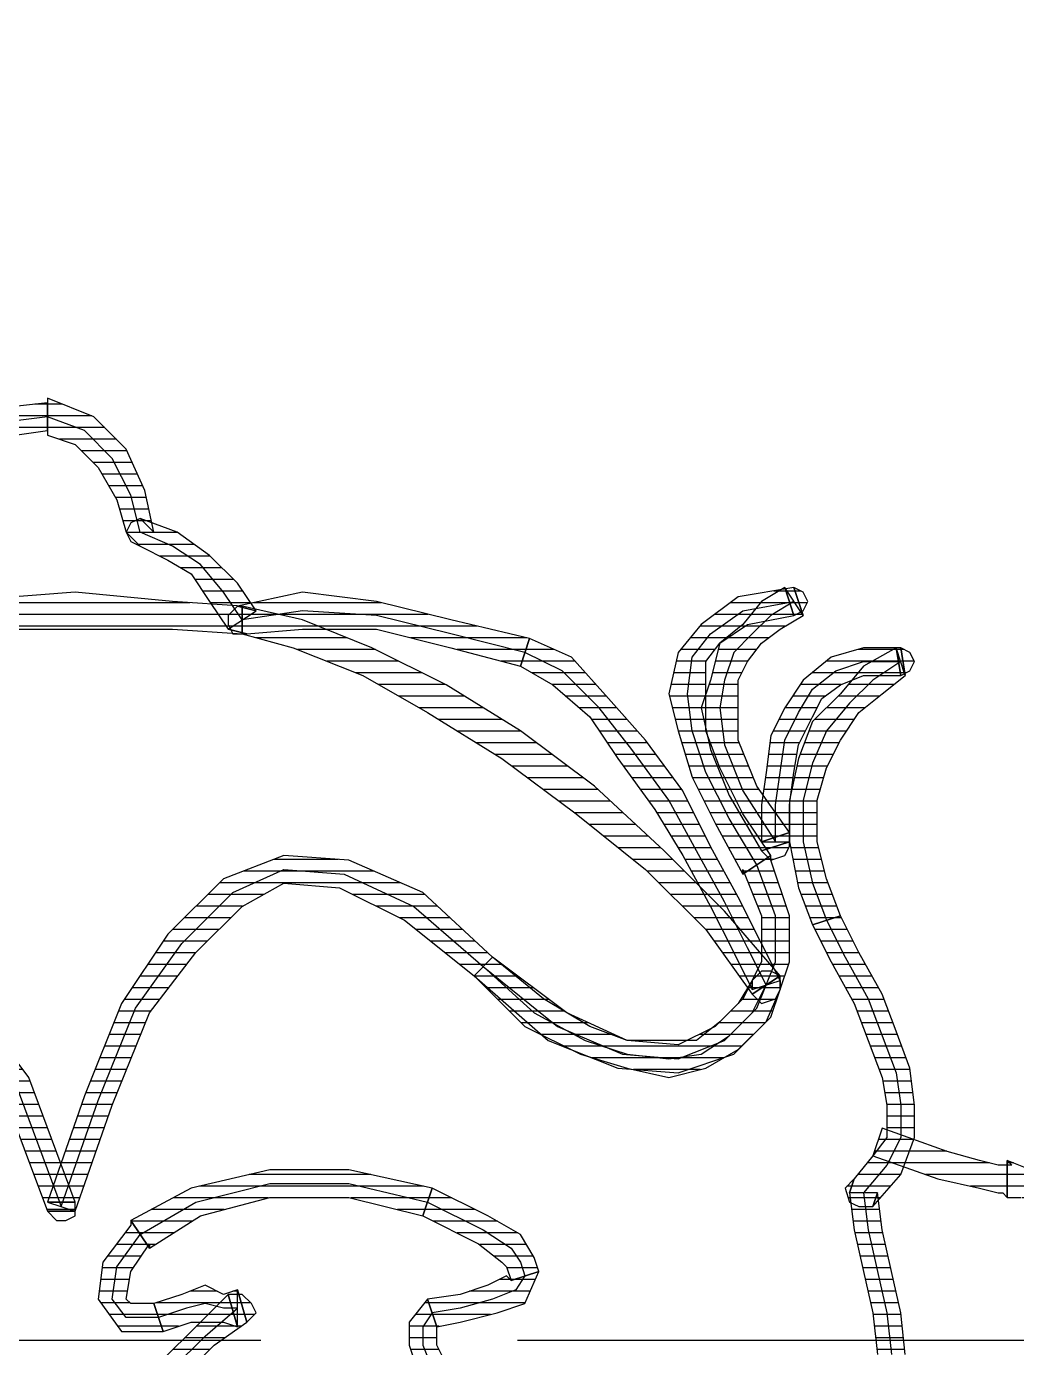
# Model space of a CAD drawing. Header units: millimetres. Extents: x 11489 to 12006, y 36725 to 37730.
# Drawn here: x 11748.83 to 11759.44, y 37593.38 to 37607.52 of the extents above; entities that cross this region are included whole.
import ezdxf

# ---------------------------------------------------------------- set-up
doc = ezdxf.new("R2010")
doc.units = ezdxf.units.MM
doc.linetypes.add('HIDDENX2', pattern=[0.75, 0.5, -0.25])
doc.layers.add('OC-Mutfak_Ekipman', color=252, linetype='Continuous')
doc.layers.add('S2000-002 Çizgi', color=7, linetype='Continuous')
pattern_1 = [(360, (-19413.11011, 29189.02214), (1e-16, 0.125), [25])]

# ---------------------------------------------------------------- blocks, each defined once
blk = doc.blocks.new('A$C0b4f8896')
at = {"ltscale": 30}
h = blk.add_hatch(dxfattribs=at)
h.set_pattern_fill('DC_LINES', color=256, scale=0.1, style=0)
h.set_pattern_definition(pattern_1)
edge = h.paths.add_edge_path(flags=0)
edge.add_line((18.28, 47.645), (18.33, 47.348))
edge.add_line((18.33, 47.348), (18.379, 47.002))
edge.add_line((18.379, 47.002), (18.429, 46.557))
edge.add_line((18.429, 46.557), (18.529, 46.111))
edge.add_line((18.529, 46.111), (18.578, 45.666))
edge.add_line((18.578, 45.666), (18.678, 45.221))
edge.add_line((18.678, 45.221), (18.777, 44.775))
edge.add_line((18.777, 44.775), (18.827, 44.38))
edge.add_line((18.827, 44.38), (19.125, 44.38))
edge.add_line((19.125, 44.38), (19.075, 44.775))
edge.add_line((19.075, 44.775), (18.976, 45.221))
edge.add_line((18.976, 45.221), (18.876, 45.666))
edge.add_line((18.876, 45.666), (18.827, 46.111))
edge.add_line((18.827, 46.111), (18.727, 46.557))
edge.add_line((18.727, 46.557), (18.678, 47.002))
edge.add_line((18.678, 47.002), (18.628, 47.348))
edge.add_line((18.628, 47.348), (18.578, 47.645))
h = blk.add_hatch(dxfattribs=at)
h.set_pattern_fill('DC_LINES', color=256, scale=0.1, style=0)
h.set_pattern_definition(pattern_1)
edge = h.paths.add_edge_path(flags=0)
edge.add_line((25.682, 45.814), (25.781, 45.468))
edge.add_line((25.781, 45.468), (26.129, 45.814))
edge.add_line((26.129, 45.814), (26.476, 46.16))
edge.add_line((26.476, 46.16), (26.824, 46.457))
edge.add_line((26.824, 46.457), (26.973, 46.754))
edge.add_line((26.973, 46.754), (26.675, 46.854))
edge.add_line((26.675, 46.854), (26.526, 46.655))
edge.add_line((26.526, 46.655), (26.278, 46.358))
edge.add_line((26.278, 46.358), (25.93, 46.012))
edge.add_line((25.93, 46.012), (25.582, 45.765))
edge.add_line((25.582, 45.765), (25.682, 45.418))
edge.add_line((25.682, 45.418), (25.582, 45.765))
edge.add_line((25.582, 45.765), (25.483, 45.666))
edge.add_line((25.483, 45.666), (25.533, 45.566))
edge.add_line((25.533, 45.566), (25.632, 45.468))
edge.add_line((25.632, 45.468), (25.781, 45.468))
h = blk.add_hatch(dxfattribs=at)
h.set_pattern_fill('DC_LINES', color=256, scale=0.1, style=0)
h.set_pattern_definition(pattern_1)
edge = h.paths.add_edge_path(flags=0)
edge.add_line((23.297, 46.457), (23.297, 46.507))
edge.add_line((23.297, 46.507), (23.446, 46.21))
edge.add_line((23.446, 46.21), (23.546, 46.012))
edge.add_line((23.546, 46.012), (23.546, 45.863))
edge.add_line((23.546, 45.863), (23.546, 45.814))
edge.add_line((23.546, 45.814), (23.645, 45.518))
edge.add_line((23.645, 45.518), (23.844, 45.765))
edge.add_line((23.844, 45.765), (23.844, 46.012))
edge.add_line((23.844, 46.012), (23.744, 46.309))
edge.add_line((23.744, 46.309), (23.595, 46.605))
edge.add_line((23.595, 46.605), (23.595, 46.655))
h = blk.add_hatch(dxfattribs=at)
h.set_pattern_fill('DC_LINES', color=256, scale=0.1, style=0)
h.set_pattern_definition(pattern_1)
edge = h.paths.add_edge_path(flags=0)
edge.add_line((26.476, 45.863), (26.178, 45.765))
edge.add_line((26.178, 45.765), (26.029, 45.765))
edge.add_line((26.029, 45.765), (25.831, 45.765))
edge.add_line((25.831, 45.765), (25.682, 45.814))
edge.add_line((25.682, 45.814), (25.682, 45.418))
edge.add_line((25.682, 45.418), (25.831, 45.468))
edge.add_line((25.831, 45.468), (26.029, 45.369))
edge.add_line((26.029, 45.369), (26.278, 45.468))
edge.add_line((26.278, 45.468), (26.576, 45.566))
h = blk.add_hatch(dxfattribs=at)
h.set_pattern_fill('DC_LINES', color=256, scale=0.1, style=0)
h.set_pattern_definition(pattern_1)
edge = h.paths.add_edge_path(flags=0)
edge.add_line((26.824, 44.677), (26.824, 44.726))
edge.add_line((26.824, 44.726), (27.122, 45.121))
edge.add_line((27.122, 45.121), (27.172, 45.518))
edge.add_line((27.172, 45.518), (26.923, 45.863))
edge.add_line((26.923, 45.863), (26.476, 45.863))
edge.add_line((26.476, 45.863), (26.576, 45.566))
edge.add_line((26.576, 45.566), (26.824, 45.566))
edge.add_line((26.824, 45.566), (26.874, 45.518))
edge.add_line((26.874, 45.518), (26.824, 45.221))
edge.add_line((26.824, 45.221), (26.625, 44.924))
edge.add_line((26.625, 44.924), (26.625, 44.973))
h = blk.add_hatch(dxfattribs=at)
h.set_pattern_fill('DC_LINES', color=256, scale=0.1, style=0)
h.set_pattern_definition(pattern_1)
edge = h.paths.add_edge_path(flags=0)
edge.add_line((23.546, 45.814), (23.297, 45.765))
edge.add_line((23.297, 45.765), (22.9, 45.666))
edge.add_line((22.9, 45.666), (22.602, 45.566))
edge.add_line((22.602, 45.566), (22.453, 45.221))
edge.add_line((22.453, 45.221), (22.751, 45.319))
edge.add_line((22.751, 45.319), (22.8, 45.27))
edge.add_line((22.8, 45.27), (22.999, 45.369))
edge.add_line((22.999, 45.369), (23.297, 45.468))
edge.add_line((23.297, 45.468), (23.645, 45.518))
h = blk.add_hatch(dxfattribs=at)
h.set_pattern_fill('DC_LINES', color=256, scale=0.1, style=0)
h.set_pattern_definition(pattern_1)
edge = h.paths.add_edge_path(flags=0)
edge.add_line((22.453, 45.221), (22.502, 45.072))
edge.add_line((22.502, 45.072), (22.651, 44.824))
edge.add_line((22.651, 44.824), (22.999, 44.627))
edge.add_line((22.999, 44.627), (23.595, 44.33))
edge.add_line((23.595, 44.33), (23.695, 44.627))
edge.add_line((23.695, 44.627), (23.099, 44.924))
edge.add_line((23.099, 44.924), (22.85, 45.121))
edge.add_line((22.85, 45.121), (22.8, 45.171))
edge.add_line((22.8, 45.171), (22.751, 45.319))
h = blk.add_hatch(dxfattribs=at)
h.set_pattern_fill('DC_LINES', color=256, scale=0.1, style=0)
h.set_pattern_definition(pattern_1)
edge = h.paths.add_edge_path(flags=0)
edge.add_line((16.243, 44.677), (16.542, 44.429))
edge.add_line((16.542, 44.429), (16.889, 44.28))
edge.add_line((16.889, 44.28), (17.187, 44.132))
edge.add_line((17.187, 44.132), (17.436, 44.033))
edge.add_line((17.436, 44.033), (17.436, 44.429))
edge.add_line((17.436, 44.429), (17.287, 44.429))
edge.add_line((17.287, 44.429), (16.989, 44.577))
edge.add_line((16.989, 44.577), (16.74, 44.726))
edge.add_line((16.74, 44.726), (16.542, 44.874))
h = blk.add_hatch(dxfattribs=at)
h.set_pattern_fill('DC_LINES', color=256, scale=0.1, style=0)
h.set_pattern_definition(pattern_1)
edge = h.paths.add_edge_path(flags=0)
edge.add_line((23.595, 44.33), (24.489, 44.132))
edge.add_line((24.489, 44.132), (25.334, 44.132))
edge.add_line((25.334, 44.132), (26.178, 44.33))
edge.add_line((26.178, 44.33), (26.824, 44.677))
edge.add_line((26.824, 44.677), (26.625, 44.973))
edge.add_line((26.625, 44.973), (26.079, 44.627))
edge.add_line((26.079, 44.627), (25.334, 44.429))
edge.add_line((25.334, 44.429), (24.489, 44.429))
edge.add_line((24.489, 44.429), (23.695, 44.627))
h = blk.add_hatch(dxfattribs=at)
h.set_pattern_fill('DC_LINES', color=256, scale=0.1, style=0)
h.set_pattern_definition(pattern_1)
edge = h.paths.add_edge_path(flags=0)
edge.add_line((22.95, 41.856), (23.695, 41.163))
edge.add_line((23.695, 41.163), (24.489, 40.817))
edge.add_line((24.489, 40.817), (25.185, 40.768))
edge.add_line((25.185, 40.768), (25.831, 41.016))
edge.add_line((25.831, 41.016), (26.427, 41.608))
edge.add_line((26.427, 41.608), (26.923, 42.351))
edge.add_line((26.923, 42.351), (27.321, 43.341))
edge.add_line((27.321, 43.341), (27.718, 44.479))
edge.add_line((27.718, 44.479), (27.42, 44.577))
edge.add_line((27.42, 44.577), (27.023, 43.439))
edge.add_line((27.023, 43.439), (26.625, 42.45))
edge.add_line((26.625, 42.45), (26.129, 41.807))
edge.add_line((26.129, 41.807), (25.632, 41.312))
edge.add_line((25.632, 41.312), (25.185, 41.064))
edge.add_line((25.185, 41.064), (24.589, 41.114))
edge.add_line((24.589, 41.114), (23.893, 41.46))
edge.add_line((23.893, 41.46), (23.148, 42.054))
h = blk.add_hatch(dxfattribs=at)
h.set_pattern_fill('DC_LINES', color=256, scale=0.1, style=0)
h.set_pattern_definition(pattern_1)
edge = h.paths.add_edge_path(flags=0)
edge.add_line((22.95, 41.856), (23.695, 41.163))
edge.add_line((23.695, 41.163), (24.489, 40.817))
edge.add_line((24.489, 40.817), (25.185, 40.768))
edge.add_line((25.185, 40.768), (25.831, 41.016))
edge.add_line((25.831, 41.016), (26.427, 41.608))
edge.add_line((26.427, 41.608), (26.923, 42.351))
edge.add_line((26.923, 42.351), (27.321, 43.341))
edge.add_line((27.321, 43.341), (27.718, 44.479))
edge.add_line((27.718, 44.479), (27.42, 44.577))
edge.add_line((27.42, 44.577), (27.023, 43.439))
edge.add_line((27.023, 43.439), (26.625, 42.45))
edge.add_line((26.625, 42.45), (26.129, 41.807))
edge.add_line((26.129, 41.807), (25.632, 41.312))
edge.add_line((25.632, 41.312), (25.185, 41.064))
edge.add_line((25.185, 41.064), (24.589, 41.114))
edge.add_line((24.589, 41.114), (23.893, 41.46))
edge.add_line((23.893, 41.46), (23.148, 42.054))
h = blk.add_hatch(dxfattribs=at)
h.set_pattern_fill('DC_LINES', color=256, scale=0.1, style=0)
h.set_pattern_definition(pattern_1)
edge = h.paths.add_edge_path(flags=0)
edge.add_line((27.718, 44.479), (27.42, 44.479))
edge.add_line((27.42, 44.479), (27.917, 43.143))
edge.add_line((27.917, 43.143), (28.662, 42.153))
edge.add_line((28.662, 42.153), (29.457, 41.56))
edge.add_line((29.457, 41.56), (30.351, 41.263))
edge.add_line((30.351, 41.263), (31.195, 41.213))
edge.add_line((31.195, 41.213), (31.941, 41.361))
edge.add_line((31.941, 41.361), (32.686, 41.56))
edge.add_line((32.686, 41.56), (33.232, 41.856))
edge.add_line((33.232, 41.856), (33.033, 42.153))
edge.add_line((33.033, 42.153), (32.586, 41.856))
edge.add_line((32.586, 41.856), (31.941, 41.658))
edge.add_line((31.941, 41.658), (31.195, 41.51))
edge.add_line((31.195, 41.51), (30.351, 41.56))
edge.add_line((30.351, 41.56), (29.556, 41.856))
edge.add_line((29.556, 41.856), (28.861, 42.351))
edge.add_line((28.861, 42.351), (28.215, 43.241))
edge.add_line((28.215, 43.241), (27.718, 44.577))
edge.add_line((27.718, 44.577), (27.42, 44.577))
edge.add_line((27.42, 44.577), (27.718, 44.577))
edge.add_line((27.718, 44.577), (27.619, 44.677))
edge.add_line((27.619, 44.677), (27.52, 44.677))
edge.add_line((27.52, 44.677), (27.42, 44.627))
edge.add_line((27.42, 44.627), (27.42, 44.479))
h = blk.add_hatch(dxfattribs=at)
h.set_pattern_fill('DC_LINES', color=256, scale=0.1, style=0)
h.set_pattern_definition(pattern_1)
edge = h.paths.add_edge_path(flags=0)
edge.add_line((27.718, 44.479), (27.42, 44.479))
edge.add_line((27.42, 44.479), (27.917, 43.143))
edge.add_line((27.917, 43.143), (28.662, 42.153))
edge.add_line((28.662, 42.153), (29.457, 41.56))
edge.add_line((29.457, 41.56), (30.351, 41.263))
edge.add_line((30.351, 41.263), (31.195, 41.213))
edge.add_line((31.195, 41.213), (31.941, 41.361))
edge.add_line((31.941, 41.361), (32.686, 41.56))
edge.add_line((32.686, 41.56), (33.232, 41.856))
edge.add_line((33.232, 41.856), (33.033, 42.153))
edge.add_line((33.033, 42.153), (32.586, 41.856))
edge.add_line((32.586, 41.856), (31.941, 41.658))
edge.add_line((31.941, 41.658), (31.195, 41.51))
edge.add_line((31.195, 41.51), (30.351, 41.56))
edge.add_line((30.351, 41.56), (29.556, 41.856))
edge.add_line((29.556, 41.856), (28.861, 42.351))
edge.add_line((28.861, 42.351), (28.215, 43.241))
edge.add_line((28.215, 43.241), (27.718, 44.577))
edge.add_line((27.718, 44.577), (27.42, 44.577))
edge.add_line((27.42, 44.577), (27.718, 44.577))
edge.add_line((27.718, 44.577), (27.619, 44.677))
edge.add_line((27.619, 44.677), (27.52, 44.677))
edge.add_line((27.52, 44.677), (27.42, 44.627))
edge.add_line((27.42, 44.627), (27.42, 44.479))
h = blk.add_hatch(dxfattribs=at)
h.set_pattern_fill('DC_LINES', color=256, scale=0.1, style=0)
h.set_pattern_definition(pattern_1)
edge = h.paths.add_edge_path(flags=0)
edge.add_line((18.827, 44.38), (18.876, 44.527))
edge.add_line((18.876, 44.527), (18.578, 44.182))
edge.add_line((18.578, 44.182), (18.429, 43.786))
edge.add_line((18.429, 43.786), (18.429, 43.439))
edge.add_line((18.429, 43.439), (18.479, 43.044))
edge.add_line((18.479, 43.044), (18.628, 42.647))
edge.add_line((18.628, 42.647), (18.777, 42.252))
edge.add_line((18.777, 42.252), (19.025, 41.807))
edge.add_line((19.025, 41.807), (19.224, 41.411))
edge.add_line((19.224, 41.411), (19.522, 41.51))
edge.add_line((19.522, 41.51), (19.323, 41.905))
edge.add_line((19.323, 41.905), (19.075, 42.351))
edge.add_line((19.075, 42.351), (18.926, 42.747))
edge.add_line((18.926, 42.747), (18.777, 43.143))
edge.add_line((18.777, 43.143), (18.727, 43.439))
edge.add_line((18.727, 43.439), (18.727, 43.786))
edge.add_line((18.727, 43.786), (18.876, 43.983))
edge.add_line((18.876, 43.983), (19.075, 44.231))
edge.add_line((19.075, 44.231), (19.125, 44.38))
edge.add_line((19.125, 44.38), (19.075, 44.231))
edge.add_line((19.075, 44.231), (19.174, 44.33))
edge.add_line((19.174, 44.33), (19.125, 44.479))
edge.add_line((19.125, 44.479), (19.025, 44.527))
edge.add_line((19.025, 44.527), (18.876, 44.527))
h = blk.add_hatch(dxfattribs=at)
h.set_pattern_fill('DC_LINES', color=256, scale=0.1, style=0)
h.set_pattern_definition(pattern_1)
edge = h.paths.add_edge_path(flags=0)
edge.add_line((17.436, 44.033), (17.386, 44.082))
edge.add_line((17.386, 44.082), (17.535, 44.082))
edge.add_line((17.535, 44.082), (17.734, 44.033))
edge.add_line((17.734, 44.033), (18.081, 43.935))
edge.add_line((18.081, 43.935), (18.777, 43.687))
edge.add_line((18.777, 43.687), (18.876, 43.983))
edge.add_line((18.876, 43.983), (18.181, 44.231))
edge.add_line((18.181, 44.231), (17.734, 44.33))
edge.add_line((17.734, 44.33), (17.535, 44.38))
edge.add_line((17.535, 44.38), (17.485, 44.38))
edge.add_line((17.485, 44.38), (17.436, 44.429))
h = blk.add_hatch(dxfattribs=at)
h.set_pattern_fill('DC_LINES', color=256, scale=0.1, style=0)
h.set_pattern_definition(pattern_1)
edge = h.paths.add_edge_path(flags=0)
edge.add_line((20.267, 40.966), (20.267, 40.916))
edge.add_line((20.267, 40.916), (20.068, 41.411))
edge.add_line((20.068, 41.411), (20.068, 41.905))
edge.add_line((20.068, 41.905), (20.267, 42.302))
edge.add_line((20.267, 42.302), (20.565, 42.599))
edge.add_line((20.565, 42.599), (20.963, 42.796))
edge.add_line((20.963, 42.796), (21.509, 42.747))
edge.add_line((21.509, 42.747), (22.155, 42.45))
edge.add_line((22.155, 42.45), (22.95, 41.856))
edge.add_line((22.95, 41.856), (23.148, 42.054))
edge.add_line((23.148, 42.054), (22.353, 42.747))
edge.add_line((22.353, 42.747), (21.608, 43.044))
edge.add_line((21.608, 43.044), (20.963, 43.093))
edge.add_line((20.963, 43.093), (20.366, 42.896))
edge.add_line((20.366, 42.896), (19.969, 42.499))
edge.add_line((19.969, 42.499), (19.77, 41.905))
edge.add_line((19.77, 41.905), (19.77, 41.411))
edge.add_line((19.77, 41.411), (19.969, 40.817))
edge.add_line((19.969, 40.817), (19.969, 40.768))
h = blk.add_hatch(dxfattribs=at)
h.set_pattern_fill('DC_LINES', color=256, scale=0.1, style=0)
h.set_pattern_definition(pattern_1)
edge = h.paths.add_edge_path(flags=0)
edge.add_line((20.168, 42.202), (20.168, 42.104))
edge.add_line((20.168, 42.104), (20.317, 42.351))
edge.add_line((20.317, 42.351), (20.515, 42.549))
edge.add_line((20.515, 42.549), (20.764, 42.747))
edge.add_line((20.764, 42.747), (21.062, 42.747))
edge.add_line((21.062, 42.747), (21.509, 42.747))
edge.add_line((21.509, 42.747), (21.906, 42.599))
edge.add_line((21.906, 42.599), (22.403, 42.302))
edge.add_line((22.403, 42.302), (22.95, 41.856))
edge.add_line((22.95, 41.856), (23.148, 42.054))
edge.add_line((23.148, 42.054), (22.602, 42.599))
edge.add_line((22.602, 42.599), (22.006, 42.896))
edge.add_line((22.006, 42.896), (21.509, 43.044))
edge.add_line((21.509, 43.044), (21.062, 43.143))
edge.add_line((21.062, 43.143), (20.664, 43.044))
edge.add_line((20.664, 43.044), (20.317, 42.846))
edge.add_line((20.317, 42.846), (20.019, 42.549))
edge.add_line((20.019, 42.549), (19.87, 42.202))
edge.add_line((19.87, 42.202), (19.87, 42.104))
edge.add_line((19.87, 42.104), (19.87, 42.202))
edge.add_line((19.87, 42.202), (19.87, 42.054))
edge.add_line((19.87, 42.054), (19.969, 42.005))
edge.add_line((19.969, 42.005), (20.068, 42.005))
edge.add_line((20.068, 42.005), (20.168, 42.104))
h = blk.add_hatch(dxfattribs=at)
h.set_pattern_fill('DC_LINES', color=256, scale=0.1, style=0)
h.set_pattern_definition(pattern_1)
edge = h.paths.add_edge_path(flags=0)
edge.add_line((25.632, 38.393), (25.085, 38.541))
edge.add_line((25.085, 38.541), (24.34, 38.838))
edge.add_line((24.34, 38.838), (23.645, 39.234))
edge.add_line((23.645, 39.234), (22.85, 39.729))
edge.add_line((22.85, 39.729), (22.055, 40.322))
edge.add_line((22.055, 40.322), (21.31, 40.916))
edge.add_line((21.31, 40.916), (20.664, 41.56))
edge.add_line((20.664, 41.56), (20.168, 42.252))
edge.add_line((20.168, 42.252), (19.87, 42.054))
edge.add_line((19.87, 42.054), (20.466, 41.361))
edge.add_line((20.466, 41.361), (21.112, 40.718))
edge.add_line((21.112, 40.718), (21.857, 40.025))
edge.add_line((21.857, 40.025), (22.651, 39.432))
edge.add_line((22.651, 39.432), (23.446, 38.938))
edge.add_line((23.446, 38.938), (24.241, 38.541))
edge.add_line((24.241, 38.541), (24.986, 38.244))
edge.add_line((24.986, 38.244), (25.632, 38.096))
h = blk.add_hatch(dxfattribs=at)
h.set_pattern_fill('DC_LINES', color=256, scale=0.1, style=0)
h.set_pattern_definition(pattern_1)
edge = h.paths.add_edge_path(flags=0)
edge.add_line((22.651, 38.739), (22.304, 38.938))
edge.add_line((22.304, 38.938), (21.906, 39.283))
edge.add_line((21.906, 39.283), (21.608, 39.729))
edge.add_line((21.608, 39.729), (21.211, 40.273))
edge.add_line((21.211, 40.273), (20.913, 40.768))
edge.add_line((20.913, 40.768), (20.615, 41.312))
edge.add_line((20.615, 41.312), (20.366, 41.807))
edge.add_line((20.366, 41.807), (20.168, 42.202))
edge.add_line((20.168, 42.202), (19.87, 42.104))
edge.add_line((19.87, 42.104), (20.068, 41.708))
edge.add_line((20.068, 41.708), (20.317, 41.213))
edge.add_line((20.317, 41.213), (20.615, 40.669))
edge.add_line((20.615, 40.669), (20.913, 40.075))
edge.add_line((20.913, 40.075), (21.31, 39.531))
edge.add_line((21.31, 39.531), (21.708, 39.086))
edge.add_line((21.708, 39.086), (22.105, 38.641))
edge.add_line((22.105, 38.641), (22.552, 38.442))
h = blk.add_hatch(dxfattribs=at)
h.set_pattern_fill('DC_LINES', color=256, scale=0.1, style=0)
h.set_pattern_definition(pattern_1)
edge = h.paths.add_edge_path(flags=0)
edge.add_line((19.224, 41.411), (19.373, 41.016))
edge.add_line((19.373, 41.016), (19.472, 40.619))
edge.add_line((19.472, 40.619), (19.472, 40.174))
edge.add_line((19.472, 40.174), (19.373, 39.828))
edge.add_line((19.373, 39.828), (19.224, 39.531))
edge.add_line((19.224, 39.531), (19.025, 39.234))
edge.add_line((19.025, 39.234), (18.777, 39.036))
edge.add_line((18.777, 39.036), (18.529, 38.838))
edge.add_line((18.529, 38.838), (18.628, 38.541))
edge.add_line((18.628, 38.541), (18.976, 38.739))
edge.add_line((18.976, 38.739), (19.224, 39.036))
edge.add_line((19.224, 39.036), (19.522, 39.333))
edge.add_line((19.522, 39.333), (19.671, 39.729))
edge.add_line((19.671, 39.729), (19.77, 40.174))
edge.add_line((19.77, 40.174), (19.77, 40.619))
edge.add_line((19.77, 40.619), (19.671, 41.114))
edge.add_line((19.671, 41.114), (19.522, 41.51))
h = blk.add_hatch(dxfattribs=at)
h.set_pattern_fill('DC_LINES', color=256, scale=0.1, style=0)
h.set_pattern_definition(pattern_1)
edge = h.paths.add_edge_path(flags=0)
edge.add_line((19.621, 38.195), (19.721, 37.898))
edge.add_line((19.721, 37.898), (20.317, 37.997))
edge.add_line((20.317, 37.997), (20.714, 38.294))
edge.add_line((20.714, 38.294), (20.963, 38.591))
edge.add_line((20.963, 38.591), (21.062, 39.036))
edge.add_line((21.062, 39.036), (20.963, 39.432))
edge.add_line((20.963, 39.432), (20.813, 39.927))
edge.add_line((20.813, 39.927), (20.565, 40.421))
edge.add_line((20.565, 40.421), (20.267, 40.966))
edge.add_line((20.267, 40.966), (19.969, 40.768))
edge.add_line((19.969, 40.768), (20.267, 40.322))
edge.add_line((20.267, 40.322), (20.515, 39.828))
edge.add_line((20.515, 39.828), (20.664, 39.432))
edge.add_line((20.664, 39.432), (20.664, 39.036))
edge.add_line((20.664, 39.036), (20.664, 38.689))
edge.add_line((20.664, 38.689), (20.515, 38.492))
edge.add_line((20.515, 38.492), (20.217, 38.294))
edge.add_line((20.217, 38.294), (19.721, 38.195))
edge.add_line((19.721, 38.195), (19.82, 37.898))
edge.add_line((19.82, 37.898), (19.721, 38.195))
edge.add_line((19.721, 38.195), (19.621, 38.146))
edge.add_line((19.621, 38.146), (19.572, 38.047))
edge.add_line((19.572, 38.047), (19.621, 37.947))
edge.add_line((19.621, 37.947), (19.721, 37.898))
h = blk.add_hatch(dxfattribs=at)
h.set_pattern_fill('DC_LINES', color=256, scale=0.1, style=0)
h.set_pattern_definition(pattern_1)
edge = h.paths.add_edge_path(flags=0)
edge.add_line((20.068, 40.619), (19.77, 40.521))
edge.add_line((19.77, 40.521), (20.118, 40.025))
edge.add_line((20.118, 40.025), (20.317, 39.531))
edge.add_line((20.317, 39.531), (20.317, 39.185))
edge.add_line((20.317, 39.185), (20.317, 38.888))
edge.add_line((20.317, 38.888), (20.217, 38.689))
edge.add_line((20.217, 38.689), (20.068, 38.492))
edge.add_line((20.068, 38.492), (19.87, 38.344))
edge.add_line((19.87, 38.344), (19.621, 38.195))
edge.add_line((19.621, 38.195), (19.82, 37.898))
edge.add_line((19.82, 37.898), (20.068, 38.047))
edge.add_line((20.068, 38.047), (20.267, 38.294))
edge.add_line((20.267, 38.294), (20.515, 38.492))
edge.add_line((20.515, 38.492), (20.615, 38.888))
edge.add_line((20.615, 38.888), (20.714, 39.185))
edge.add_line((20.714, 39.185), (20.615, 39.63))
edge.add_line((20.615, 39.63), (20.416, 40.125))
edge.add_line((20.416, 40.125), (20.068, 40.718))
edge.add_line((20.068, 40.718), (19.77, 40.619))
edge.add_line((19.77, 40.619), (20.068, 40.718))
edge.add_line((20.068, 40.718), (19.969, 40.817))
edge.add_line((19.969, 40.817), (19.82, 40.768))
edge.add_line((19.82, 40.768), (19.77, 40.669))
edge.add_line((19.77, 40.669), (19.77, 40.521))
h = blk.add_hatch(dxfattribs=at)
h.set_pattern_fill('DC_LINES', color=256, scale=0.1, style=0)
h.set_pattern_definition(pattern_1)
edge = h.paths.add_edge_path(flags=0)
edge.add_line((18.529, 38.838), (18.578, 38.541))
edge.add_line((18.578, 38.541), (18.976, 38.541))
edge.add_line((18.976, 38.541), (19.323, 38.641))
edge.add_line((19.323, 38.641), (19.621, 38.888))
edge.add_line((19.621, 38.888), (19.82, 39.185))
edge.add_line((19.82, 39.185), (19.969, 39.481))
edge.add_line((19.969, 39.481), (20.019, 39.877))
edge.add_line((20.019, 39.877), (20.068, 40.224))
edge.add_line((20.068, 40.224), (20.068, 40.619))
edge.add_line((20.068, 40.619), (19.77, 40.619))
edge.add_line((19.77, 40.619), (19.77, 40.224))
edge.add_line((19.77, 40.224), (19.721, 39.877))
edge.add_line((19.721, 39.877), (19.671, 39.58))
edge.add_line((19.671, 39.58), (19.522, 39.283))
edge.add_line((19.522, 39.283), (19.423, 39.086))
edge.add_line((19.423, 39.086), (19.224, 38.938))
edge.add_line((19.224, 38.938), (18.976, 38.838))
edge.add_line((18.976, 38.838), (18.578, 38.838))
edge.add_line((18.578, 38.838), (18.628, 38.541))
edge.add_line((18.628, 38.541), (18.578, 38.838))
edge.add_line((18.578, 38.838), (18.479, 38.789))
edge.add_line((18.479, 38.789), (18.429, 38.689))
edge.add_line((18.429, 38.689), (18.479, 38.591))
edge.add_line((18.479, 38.591), (18.578, 38.541))
h = blk.add_hatch(dxfattribs=at)
h.set_pattern_fill('DC_LINES', color=256, scale=0.1, style=0)
h.set_pattern_definition(pattern_1)
edge = h.paths.add_edge_path(flags=0)
edge.add_line((34.673, 40.273), (33.779, 39.63))
edge.add_line((33.779, 39.63), (32.686, 39.086))
edge.add_line((32.686, 39.086), (31.444, 38.739))
edge.add_line((31.444, 38.739), (30.053, 38.492))
edge.add_line((30.053, 38.492), (28.712, 38.344))
edge.add_line((28.712, 38.344), (27.42, 38.344))
edge.add_line((27.42, 38.344), (26.377, 38.344))
edge.add_line((26.377, 38.344), (25.632, 38.393))
edge.add_line((25.632, 38.393), (25.632, 38.096))
edge.add_line((25.632, 38.096), (26.377, 38.047))
edge.add_line((26.377, 38.047), (27.42, 37.947))
edge.add_line((27.42, 37.947), (28.712, 38.047))
edge.add_line((28.712, 38.047), (30.053, 38.195))
edge.add_line((30.053, 38.195), (31.444, 38.442))
edge.add_line((31.444, 38.442), (32.785, 38.789))
edge.add_line((32.785, 38.789), (33.977, 39.333))
edge.add_line((33.977, 39.333), (34.871, 40.075))
h = blk.add_hatch(dxfattribs=at)
h.set_pattern_fill('DC_LINES', color=256, scale=0.1, style=0)
h.set_pattern_definition(pattern_1)
edge = h.paths.add_edge_path(flags=0)
edge.add_line((25.781, 38.344), (25.582, 38.393))
edge.add_line((25.582, 38.393), (24.986, 38.344))
edge.add_line((24.986, 38.344), (24.191, 38.344))
edge.add_line((24.191, 38.344), (23.397, 38.541))
edge.add_line((23.397, 38.541), (22.651, 38.739))
edge.add_line((22.651, 38.739), (22.552, 38.442))
edge.add_line((22.552, 38.442), (23.397, 38.244))
edge.add_line((23.397, 38.244), (24.191, 38.047))
edge.add_line((24.191, 38.047), (24.986, 37.947))
edge.add_line((24.986, 37.947), (25.682, 38.096))
edge.add_line((25.682, 38.096), (25.483, 38.146))
edge.add_line((25.483, 38.146), (25.682, 38.096))
edge.add_line((25.682, 38.096), (25.781, 38.195))
edge.add_line((25.781, 38.195), (25.781, 38.294))
edge.add_line((25.781, 38.294), (25.731, 38.393))
edge.add_line((25.731, 38.393), (25.582, 38.393))
h = blk.add_hatch(dxfattribs=at)
h.set_pattern_fill('DC_LINES', color=256, scale=0.1, style=0)
h.set_pattern_definition(pattern_1)
edge = h.paths.add_edge_path(flags=0)
edge.add_line((26.874, 37.305), (26.725, 37.453))
edge.add_line((26.725, 37.453), (26.427, 37.602))
edge.add_line((26.427, 37.602), (26.178, 37.75))
edge.add_line((26.178, 37.75), (25.98, 38.047))
edge.add_line((25.98, 38.047), (25.781, 38.344))
edge.add_line((25.781, 38.344), (25.483, 38.146))
edge.add_line((25.483, 38.146), (25.682, 37.849))
edge.add_line((25.682, 37.849), (25.98, 37.552))
edge.add_line((25.98, 37.552), (26.327, 37.305))
edge.add_line((26.327, 37.305), (26.725, 37.156))
edge.add_line((26.725, 37.156), (26.576, 37.305))
edge.add_line((26.576, 37.305), (26.725, 37.156))
edge.add_line((26.725, 37.156), (26.824, 37.205))
edge.add_line((26.824, 37.205), (26.874, 37.305))
edge.add_line((26.874, 37.305), (26.824, 37.403))
edge.add_line((26.824, 37.403), (26.725, 37.453))
h = blk.add_hatch(dxfattribs=at)
h.set_pattern_fill('DC_LINES', color=256, scale=0.1, style=0)
h.set_pattern_definition(pattern_1)
edge = h.paths.add_edge_path(flags=0)
edge.add_line((29.159, 37.453), (29.01, 37.255))
edge.add_line((29.01, 37.255), (28.761, 36.761))
edge.add_line((28.761, 36.761), (28.414, 36.463))
edge.add_line((28.414, 36.463), (28.066, 36.266))
edge.add_line((28.066, 36.266), (27.718, 36.216))
edge.add_line((27.718, 36.216), (27.718, 35.919))
edge.add_line((27.718, 35.919), (28.165, 35.969))
edge.add_line((28.165, 35.969), (28.612, 36.167))
edge.add_line((28.612, 36.167), (29.059, 36.562))
edge.add_line((29.059, 36.562), (29.308, 37.255))
edge.add_line((29.308, 37.255), (29.159, 37.057))
edge.add_line((29.159, 37.057), (29.308, 37.255))
edge.add_line((29.308, 37.255), (29.258, 37.354))
edge.add_line((29.258, 37.354), (29.159, 37.403))
edge.add_line((29.159, 37.403), (29.059, 37.354))
edge.add_line((29.059, 37.354), (29.01, 37.255))
h = blk.add_hatch(dxfattribs=at)
h.set_pattern_fill('DC_LINES', color=256, scale=0.1, style=0)
h.set_pattern_definition(pattern_1)
edge = h.paths.add_edge_path(flags=0)
edge.add_line((27.718, 36.216), (27.718, 36.266))
edge.add_line((27.718, 36.266), (27.42, 36.364))
edge.add_line((27.42, 36.364), (27.172, 36.611))
edge.add_line((27.172, 36.611), (26.973, 36.958))
edge.add_line((26.973, 36.958), (26.874, 37.305))
edge.add_line((26.874, 37.305), (26.576, 37.305))
edge.add_line((26.576, 37.305), (26.675, 36.859))
edge.add_line((26.675, 36.859), (26.874, 36.414))
edge.add_line((26.874, 36.414), (27.221, 36.067))
edge.add_line((27.221, 36.067), (27.718, 35.87))
edge.add_line((27.718, 35.87), (27.718, 35.919))
for p, q in [((23.844, 46.012), (23.744, 46.309)), ((26.278, 46.358), (25.93, 46.012)), ((23.446, 46.21), (23.546, 46.012)), ((23.695, 46.012), (23.595, 46.26)), ((26.377, 46.26), (26.029, 45.913)), ((26.129, 45.814), (26.476, 46.16)), ((18.529, 46.111), (18.578, 45.666)), ((18.727, 45.666), (18.678, 46.111)), ((18.876, 45.666), (18.827, 46.111)), ((23.546, 46.012), (23.546, 45.863)), ((23.695, 45.814), (23.695, 46.012)), ((23.844, 45.765), (23.844, 46.012)), ((25.93, 46.012), (25.582, 45.765)), ((23.546, 45.863), (23.546, 45.814)), ((26.029, 45.913), (25.682, 45.616)), ((26.476, 45.863), (26.178, 45.765)), ((26.923, 45.863), (26.476, 45.863)), ((26.476, 45.863), (26.576, 45.566)), ((26.476, 45.863), (26.476, 45.863)), ((26.576, 45.566), (26.476, 45.863)), ((26.476, 45.863), (26.476, 45.863)), ((27.172, 45.518), (26.923, 45.863)), ((23.297, 45.765), (22.9, 45.666)), ((23.546, 45.814), (23.297, 45.765)), ((23.546, 45.814), (23.645, 45.518)), ((23.546, 45.814), (23.546, 45.814)), ((23.645, 45.518), (23.546, 45.814)), ((23.546, 45.814), (23.546, 45.814)), ((23.595, 45.666), (23.695, 45.814)), ((23.645, 45.518), (23.844, 45.765)), ((25.582, 45.765), (25.483, 45.666)), ((25.582, 45.765), (25.682, 45.418)), ((25.682, 45.418), (25.582, 45.765)), ((25.682, 45.814), (25.781, 45.468)), ((25.781, 45.468), (25.682, 45.814)), ((25.682, 45.814), (25.682, 45.814)), ((25.831, 45.765), (25.682, 45.814)), ((25.682, 45.814), (25.682, 45.418)), ((25.781, 45.468), (26.129, 45.814)), ((26.029, 45.765), (25.831, 45.765)), ((26.178, 45.765), (26.029, 45.765)), ((26.228, 45.616), (26.526, 45.715)), ((26.526, 45.715), (26.874, 45.715)), ((26.874, 45.715), (27.023, 45.518)), ((18.578, 45.666), (18.678, 45.221)), ((18.827, 45.221), (18.727, 45.666)), ((18.976, 45.221), (18.876, 45.666)), ((22.602, 45.566), (22.453, 45.221)), ((22.9, 45.666), (22.602, 45.566)), ((22.95, 45.518), (23.297, 45.616)), ((23.297, 45.616), (23.595, 45.666)), ((25.483, 45.666), (25.533, 45.566)), ((25.533, 45.566), (25.632, 45.468)), ((25.682, 45.616), (25.831, 45.616)), ((25.831, 45.616), (26.029, 45.566)), ((26.029, 45.566), (26.228, 45.616)), ((26.278, 45.468), (26.576, 45.566)), ((26.576, 45.566), (26.824, 45.566)), ((26.576, 45.566), (26.576, 45.566)), ((26.824, 45.566), (26.874, 45.518)), ((22.701, 45.418), (22.95, 45.518)), ((22.999, 45.369), (23.297, 45.468)), ((23.297, 45.468), (23.645, 45.518)), ((23.645, 45.518), (23.645, 45.518)), ((25.632, 45.468), (25.781, 45.468)), ((25.682, 45.418), (25.831, 45.468)), ((25.831, 45.468), (26.029, 45.369)), ((26.029, 45.369), (26.278, 45.468)), ((26.874, 45.518), (26.824, 45.221)), ((27.023, 45.518), (26.973, 45.171)), ((27.122, 45.121), (27.172, 45.518)), ((22.751, 45.319), (22.453, 45.221)), ((22.453, 45.221), (22.751, 45.319)), ((22.602, 45.27), (22.701, 45.418)), ((22.8, 45.171), (22.751, 45.319)), ((22.751, 45.319), (22.751, 45.319)), ((22.751, 45.319), (22.8, 45.27)), ((22.8, 45.27), (22.999, 45.369)), ((18.678, 45.221), (18.777, 44.775)), ((18.926, 44.775), (18.827, 45.221)), ((19.075, 44.775), (18.976, 45.221)), ((22.453, 45.221), (22.453, 45.221)), ((22.453, 45.221), (22.502, 45.072)), ((22.453, 45.221), (22.453, 45.221)), ((22.651, 45.121), (22.602, 45.27)), ((22.85, 45.121), (22.8, 45.171)), ((26.824, 45.221), (26.625, 44.924)), ((26.973, 45.171), (26.725, 44.824)), ((22.502, 45.072), (22.651, 44.824)), ((22.751, 44.973), (22.651, 45.121)), ((23.099, 44.924), (22.85, 45.121)), ((26.824, 44.726), (27.122, 45.121)), ((23.049, 44.775), (22.751, 44.973)), ((23.695, 44.627), (23.099, 44.924)), ((26.625, 44.973), (26.079, 44.627)), ((26.625, 44.924), (26.625, 44.973)), ((26.625, 44.973), (26.824, 44.677)), ((26.824, 44.677), (26.625, 44.973)), ((18.777, 44.775), (18.827, 44.38)), ((18.976, 44.38), (18.926, 44.775)), ((19.125, 44.38), (19.075, 44.775)), ((22.651, 44.824), (22.999, 44.627)), ((23.645, 44.479), (23.049, 44.775)), ((26.725, 44.824), (26.129, 44.479)), ((26.824, 44.677), (26.824, 44.726)), ((22.999, 44.627), (23.595, 44.33)), ((23.695, 44.627), (23.595, 44.33)), ((23.595, 44.33), (23.695, 44.627)), ((24.489, 44.429), (23.695, 44.627)), ((23.695, 44.627), (23.695, 44.627)), ((26.079, 44.627), (25.334, 44.429)), ((26.178, 44.33), (26.824, 44.677)), ((26.824, 44.677), (26.824, 44.677)), ((27.42, 44.577), (27.023, 43.439)), ((27.42, 44.577), (27.023, 43.439)), ((27.52, 44.677), (27.42, 44.627)), ((27.52, 44.677), (27.42, 44.627)), ((27.42, 44.627), (27.42, 44.479)), ((27.42, 44.627), (27.42, 44.479)), ((27.718, 44.577), (27.42, 44.577)), ((27.42, 44.577), (27.718, 44.577)), ((27.718, 44.479), (27.42, 44.577)), ((27.718, 44.577), (27.42, 44.577)), ((27.42, 44.577), (27.718, 44.577)), ((27.718, 44.479), (27.42, 44.577)), ((27.619, 44.677), (27.52, 44.677)), ((27.619, 44.677), (27.52, 44.677)), ((27.718, 44.577), (27.619, 44.677)), ((27.718, 44.577), (27.619, 44.677)), ((28.215, 43.241), (27.718, 44.577)), ((28.215, 43.241), (27.718, 44.577)), ((18.876, 44.527), (18.578, 44.182)), ((18.827, 44.38), (18.876, 44.527)), ((18.876, 44.527), (18.827, 44.38)), ((19.025, 44.527), (18.876, 44.527)), ((19.125, 44.479), (19.025, 44.527)), ((19.174, 44.33), (19.125, 44.479)), ((24.489, 44.28), (23.645, 44.479)), ((26.129, 44.479), (25.334, 44.28)), ((27.569, 44.527), (27.172, 43.39)), ((27.569, 44.527), (27.172, 43.39)), ((27.321, 43.341), (27.718, 44.479)), ((27.321, 43.341), (27.718, 44.479)), ((27.718, 44.479), (27.42, 44.479)), ((27.42, 44.479), (27.917, 43.143)), ((27.42, 44.479), (27.718, 44.479)), ((27.718, 44.479), (27.42, 44.479)), ((27.42, 44.479), (27.917, 43.143)), ((27.42, 44.479), (27.718, 44.479)), ((28.066, 43.192), (27.569, 44.527)), ((28.066, 43.192), (27.569, 44.527)), ((27.718, 44.479), (27.718, 44.479)), ((27.718, 44.479), (27.718, 44.479)), ((17.436, 44.429), (17.287, 44.429)), ((17.485, 44.38), (17.436, 44.429)), ((17.436, 44.429), (17.436, 44.033)), ((17.436, 44.033), (17.436, 44.429)), ((17.535, 44.38), (17.485, 44.38)), ((17.734, 44.33), (17.535, 44.38)), ((18.181, 44.231), (17.734, 44.33)), ((18.727, 44.082), (18.976, 44.38)), ((18.827, 44.38), (19.125, 44.38)), ((18.827, 44.38), (18.827, 44.38)), ((19.075, 44.231), (19.125, 44.38)), ((19.125, 44.38), (19.075, 44.231)), ((19.075, 44.231), (19.174, 44.33)), ((23.595, 44.33), (23.595, 44.33)), ((23.595, 44.33), (24.489, 44.132)), ((23.595, 44.33), (23.595, 44.33)), ((25.334, 44.429), (24.489, 44.429)), ((25.334, 44.132), (26.178, 44.33)), ((18.876, 43.983), (18.181, 44.231)), ((18.578, 44.182), (18.429, 43.786)), ((18.876, 43.983), (19.075, 44.231)), ((25.334, 44.28), (24.489, 44.28)), ((17.187, 44.132), (17.436, 44.033)), ((17.436, 44.033), (17.386, 44.082)), ((17.386, 44.082), (17.535, 44.082)), ((17.436, 44.033), (17.436, 44.033)), ((17.535, 44.082), (17.734, 44.033)), ((17.734, 44.033), (18.081, 43.935)), ((18.578, 43.786), (18.727, 44.082)), ((24.489, 44.132), (25.334, 44.132)), ((18.081, 43.935), (18.777, 43.687)), ((18.727, 43.786), (18.876, 43.983)), ((18.777, 43.687), (18.876, 43.983)), ((18.429, 43.786), (18.429, 43.439)), ((18.578, 43.439), (18.578, 43.786)), ((18.727, 43.439), (18.727, 43.786)), ((18.429, 43.439), (18.479, 43.044)), ((18.628, 43.093), (18.578, 43.439)), ((18.777, 43.143), (18.727, 43.439)), ((27.023, 43.439), (26.625, 42.45)), ((27.023, 43.439), (26.625, 42.45)), ((27.172, 43.39), (26.774, 42.4)), ((27.172, 43.39), (26.774, 42.4)), ((26.923, 42.351), (27.321, 43.341)), ((26.923, 42.351), (27.321, 43.341)), ((18.479, 43.044), (18.628, 42.647)), ((18.777, 42.697), (18.628, 43.093)), ((18.926, 42.747), (18.777, 43.143)), ((20.664, 43.044), (20.317, 42.846)), ((20.963, 43.093), (20.366, 42.896)), ((21.062, 43.143), (20.664, 43.044)), ((21.608, 43.044), (20.963, 43.093)), ((21.509, 43.044), (21.062, 43.143)), ((22.006, 42.896), (21.509, 43.044)), ((22.353, 42.747), (21.608, 43.044)), ((27.917, 43.143), (28.662, 42.153)), ((27.917, 43.143), (28.662, 42.153)), ((20.366, 42.896), (19.969, 42.499)), ((20.714, 42.896), (20.416, 42.697)), ((20.963, 42.944), (20.466, 42.747)), ((21.062, 42.944), (20.714, 42.896)), ((21.559, 42.896), (20.963, 42.944)), ((21.509, 42.896), (21.062, 42.944)), ((21.956, 42.747), (21.509, 42.896)), ((22.254, 42.599), (21.559, 42.896)), ((22.602, 42.599), (22.006, 42.896)), ((19.075, 42.351), (18.926, 42.747)), ((20.317, 42.846), (20.019, 42.549)), ((20.466, 42.747), (20.118, 42.4)), ((20.515, 42.549), (20.764, 42.747)), ((20.565, 42.599), (20.963, 42.796)), ((20.764, 42.747), (21.062, 42.747)), ((20.963, 42.796), (21.509, 42.747)), ((21.062, 42.747), (21.509, 42.747)), ((21.509, 42.747), (21.906, 42.599)), ((21.509, 42.747), (22.155, 42.45)), ((22.502, 42.45), (21.956, 42.747)), ((23.148, 42.054), (22.353, 42.747)), ((18.628, 42.647), (18.777, 42.252)), ((18.926, 42.302), (18.777, 42.697)), ((20.416, 42.697), (20.168, 42.45)), ((20.267, 42.302), (20.565, 42.599)), ((21.906, 42.599), (22.403, 42.302)), ((23.049, 41.955), (22.254, 42.599)), ((23.148, 42.054), (22.602, 42.599)), ((19.969, 42.499), (19.77, 41.905)), ((20.019, 42.549), (19.87, 42.202)), ((20.168, 42.45), (20.019, 42.153)), ((20.317, 42.351), (20.515, 42.549)), ((22.155, 42.45), (22.95, 41.856)), ((23.049, 41.955), (22.502, 42.45)), ((26.625, 42.45), (26.129, 41.807)), ((26.625, 42.45), (26.129, 41.807)), ((19.323, 41.905), (19.075, 42.351)), ((20.118, 42.4), (19.919, 41.905)), ((20.068, 42.351), (19.919, 42.302)), ((20.168, 42.252), (20.068, 42.351)), ((20.168, 42.104), (20.317, 42.351)), ((26.774, 42.4), (26.278, 41.708)), ((26.774, 42.4), (26.278, 41.708)), ((26.427, 41.608), (26.923, 42.351)), ((26.427, 41.608), (26.923, 42.351)), ((18.777, 42.252), (19.025, 41.807)), ((19.174, 41.856), (18.926, 42.302)), ((19.919, 42.302), (19.87, 42.202)), ((19.87, 42.054), (20.168, 42.252)), ((20.168, 42.252), (19.87, 42.054)), ((19.87, 42.202), (19.87, 42.104)), ((19.87, 42.104), (19.87, 42.202)), ((19.87, 42.202), (19.87, 42.054)), ((19.87, 42.202), (19.87, 42.054)), ((20.168, 42.202), (19.87, 42.104)), ((20.068, 41.905), (20.267, 42.302)), ((20.168, 42.252), (20.168, 42.252)), ((20.664, 41.56), (20.168, 42.252)), ((20.168, 42.202), (20.168, 42.104)), ((20.168, 42.104), (20.168, 42.202)), ((20.168, 42.202), (20.168, 42.202)), ((20.366, 41.807), (20.168, 42.202)), ((22.403, 42.302), (22.95, 41.856)), ((19.87, 42.104), (20.068, 41.708)), ((19.87, 42.054), (19.969, 42.005)), ((19.87, 42.054), (20.466, 41.361)), ((20.019, 42.153), (20.217, 41.757)), ((20.068, 42.005), (20.168, 42.104)), ((23.148, 42.054), (22.95, 41.856)), ((22.95, 41.856), (23.148, 42.054)), ((23.148, 42.054), (22.95, 41.856)), ((22.95, 41.856), (23.148, 42.054)), ((23.893, 41.46), (23.148, 42.054)), ((23.148, 42.054), (23.148, 42.054)), ((23.893, 41.46), (23.148, 42.054)), ((23.148, 42.054), (23.148, 42.054)), ((19.522, 41.51), (19.323, 41.905)), ((19.77, 41.905), (19.77, 41.411)), ((19.919, 41.905), (19.919, 41.411)), ((19.969, 42.005), (20.068, 42.005)), ((20.068, 41.411), (20.068, 41.905)), ((23.794, 41.312), (23.049, 41.955)), ((23.794, 41.312), (23.049, 41.955)), ((19.025, 41.807), (19.224, 41.411)), ((19.373, 41.46), (19.174, 41.856)), ((20.217, 41.757), (20.466, 41.263)), ((20.615, 41.312), (20.366, 41.807)), ((22.95, 41.856), (22.95, 41.856)), ((22.95, 41.856), (23.695, 41.163)), ((22.95, 41.856), (22.95, 41.856)), ((22.95, 41.856), (22.95, 41.856)), ((22.95, 41.856), (23.695, 41.163)), ((22.95, 41.856), (22.95, 41.856)), ((26.129, 41.807), (25.632, 41.312)), ((26.129, 41.807), (25.632, 41.312)), ((20.068, 41.708), (20.317, 41.213)), ((26.278, 41.708), (25.731, 41.163)), ((26.278, 41.708), (25.731, 41.163)), ((25.831, 41.016), (26.427, 41.608)), ((25.831, 41.016), (26.427, 41.608)), ((19.224, 41.411), (19.522, 41.51)), ((19.522, 41.51), (19.224, 41.411)), ((19.522, 41.064), (19.373, 41.46)), ((19.671, 41.114), (19.522, 41.51)), ((19.522, 41.51), (19.522, 41.51)), ((21.31, 40.916), (20.664, 41.56)), ((24.589, 41.114), (23.893, 41.46)), ((24.589, 41.114), (23.893, 41.46)), ((19.224, 41.411), (19.224, 41.411)), ((19.224, 41.411), (19.373, 41.016)), ((19.224, 41.411), (19.224, 41.411)), ((19.77, 41.411), (19.969, 40.817)), ((19.919, 41.411), (20.118, 40.866)), ((20.267, 40.916), (20.068, 41.411)), ((20.466, 41.361), (21.112, 40.718)), ((20.317, 41.213), (20.615, 40.669)), ((20.466, 41.263), (20.764, 40.718)), ((20.913, 40.768), (20.615, 41.312)), ((24.539, 40.966), (23.794, 41.312)), ((24.539, 40.966), (23.794, 41.312)), ((25.632, 41.312), (25.185, 41.064)), ((25.632, 41.312), (25.185, 41.064)), ((19.621, 40.619), (19.522, 41.064)), ((19.77, 40.619), (19.671, 41.114)), ((23.695, 41.163), (24.489, 40.817)), ((23.695, 41.163), (24.489, 40.817)), ((25.185, 41.064), (24.589, 41.114)), ((25.185, 41.064), (24.589, 41.114)), ((25.731, 41.163), (25.185, 40.916)), ((25.731, 41.163), (25.185, 40.916)), ((19.373, 41.016), (19.472, 40.619)), ((19.969, 40.768), (20.267, 40.966)), ((20.267, 40.966), (19.969, 40.768)), ((20.267, 40.966), (20.267, 40.916)), ((20.267, 40.966), (20.267, 40.966)), ((20.565, 40.421), (20.267, 40.966)), ((22.055, 40.322), (21.31, 40.916)), ((25.185, 40.916), (24.539, 40.966)), ((25.185, 40.916), (24.539, 40.966)), ((25.185, 40.768), (25.831, 41.016)), ((25.185, 40.768), (25.831, 41.016)), ((19.82, 40.768), (19.77, 40.669)), ((19.969, 40.817), (19.82, 40.768)), ((19.969, 40.817), (19.969, 40.768)), ((20.068, 40.718), (19.969, 40.817)), ((19.969, 40.768), (20.267, 40.322)), ((20.118, 40.866), (20.416, 40.372)), ((21.211, 40.273), (20.913, 40.768)), ((24.489, 40.817), (25.185, 40.768)), ((24.489, 40.817), (25.185, 40.768)), ((19.472, 40.619), (19.472, 40.174)), ((19.621, 40.174), (19.621, 40.619)), ((20.068, 40.718), (19.77, 40.619)), ((19.77, 40.619), (20.068, 40.718)), ((19.77, 40.669), (19.77, 40.521)), ((20.068, 40.619), (19.77, 40.619)), ((19.77, 40.619), (19.77, 40.224)), ((19.77, 40.174), (19.77, 40.619)), ((20.068, 40.619), (19.77, 40.521)), ((19.77, 40.521), (20.068, 40.619)), ((20.267, 40.075), (19.919, 40.619)), ((19.919, 40.619), (19.919, 40.224)), ((20.416, 40.125), (20.068, 40.718)), ((20.068, 40.224), (20.068, 40.619)), ((20.068, 40.619), (20.068, 40.619)), ((20.615, 40.669), (20.913, 40.075)), ((20.764, 40.718), (21.062, 40.174)), ((21.112, 40.718), (21.857, 40.025)), ((19.77, 40.521), (20.118, 40.025)), ((20.416, 40.372), (20.664, 39.877)), ((20.813, 39.927), (20.565, 40.421)), ((19.77, 40.224), (19.721, 39.877)), ((19.919, 40.224), (19.87, 39.877)), ((20.019, 39.877), (20.068, 40.224)), ((20.267, 40.322), (20.515, 39.828)), ((21.608, 39.729), (21.211, 40.273)), ((22.85, 39.729), (22.055, 40.322)), ((19.472, 40.174), (19.373, 39.828)), ((19.522, 39.778), (19.621, 40.174)), ((19.671, 39.729), (19.77, 40.174)), ((20.466, 39.58), (20.267, 40.075)), ((20.615, 39.63), (20.416, 40.125)), ((20.913, 40.075), (21.31, 39.531)), ((21.062, 40.174), (21.459, 39.63)), ((20.118, 40.025), (20.317, 39.531)), ((20.963, 39.432), (20.813, 39.927)), ((21.857, 40.025), (22.651, 39.432)), ((19.373, 39.828), (19.224, 39.531)), ((19.373, 39.432), (19.522, 39.778)), ((19.721, 39.877), (19.671, 39.58)), ((19.87, 39.877), (19.82, 39.531)), ((19.969, 39.481), (20.019, 39.877)), ((20.515, 39.828), (20.664, 39.432)), ((20.664, 39.877), (20.813, 39.432)), ((19.522, 39.333), (19.671, 39.729)), ((20.714, 39.185), (20.615, 39.63)), ((21.459, 39.63), (21.807, 39.185)), ((21.906, 39.283), (21.608, 39.729)), ((23.645, 39.234), (22.85, 39.729)), ((19.224, 39.531), (19.025, 39.234)), ((19.671, 39.58), (19.522, 39.283)), ((19.82, 39.531), (19.671, 39.234)), ((19.82, 39.185), (19.969, 39.481)), ((20.317, 39.531), (20.317, 39.185)), ((20.515, 39.185), (20.466, 39.58)), ((21.31, 39.531), (21.708, 39.086)), ((19.125, 39.135), (19.373, 39.432)), ((20.664, 39.432), (20.664, 39.036)), ((20.813, 39.432), (20.863, 39.036)), ((21.062, 39.036), (20.963, 39.432)), ((22.651, 39.432), (23.446, 38.938)), ((19.025, 39.234), (18.777, 39.036)), ((19.224, 39.036), (19.522, 39.333)), ((19.522, 39.283), (19.423, 39.086)), ((19.671, 39.234), (19.522, 38.986)), ((22.304, 38.938), (21.906, 39.283)), ((24.34, 38.838), (23.645, 39.234)), ((18.876, 38.888), (19.125, 39.135)), ((19.423, 39.086), (19.224, 38.938)), ((19.621, 38.888), (19.82, 39.185)), ((20.317, 39.185), (20.317, 38.888)), ((20.466, 38.888), (20.515, 39.185)), ((20.615, 38.888), (20.714, 39.185)), ((21.708, 39.086), (22.105, 38.641)), ((21.807, 39.185), (22.204, 38.789)), ((18.777, 39.036), (18.529, 38.838)), ((18.976, 38.739), (19.224, 39.036)), ((19.224, 38.938), (18.976, 38.838)), ((19.522, 38.986), (19.274, 38.789)), ((20.664, 39.036), (20.664, 38.689)), ((20.863, 39.036), (20.813, 38.641)), ((20.963, 38.591), (21.062, 39.036)), ((22.651, 38.739), (22.304, 38.938)), ((23.446, 38.938), (24.241, 38.541)), ((18.479, 38.789), (18.429, 38.689)), ((18.578, 38.838), (18.479, 38.789)), ((18.529, 38.838), (18.578, 38.541)), ((18.578, 38.541), (18.529, 38.838)), ((18.529, 38.838), (18.529, 38.838)), ((18.529, 38.838), (18.628, 38.541)), ((18.578, 38.689), (18.876, 38.888)), ((18.976, 38.838), (18.578, 38.838)), ((18.578, 38.838), (18.628, 38.541)), ((18.628, 38.541), (18.578, 38.838)), ((19.274, 38.789), (18.976, 38.689)), ((19.323, 38.641), (19.621, 38.888)), ((20.317, 38.888), (20.217, 38.689)), ((20.366, 38.591), (20.466, 38.888)), ((20.515, 38.492), (20.615, 38.888)), ((22.204, 38.789), (22.602, 38.591)), ((25.085, 38.541), (24.34, 38.838)), ((18.429, 38.689), (18.479, 38.591)), ((18.976, 38.689), (18.578, 38.689)), ((18.628, 38.541), (18.976, 38.739)), ((18.976, 38.541), (19.323, 38.641)), ((20.217, 38.689), (20.068, 38.492)), ((20.664, 38.689), (20.515, 38.492)), ((20.813, 38.641), (20.615, 38.393)), ((22.105, 38.641), (22.552, 38.442)), ((22.552, 38.442), (22.651, 38.739)), ((22.651, 38.739), (22.552, 38.442)), ((22.651, 38.739), (22.651, 38.739)), ((22.651, 38.739), (22.651, 38.739)), ((23.397, 38.541), (22.651, 38.739)), ((18.479, 38.591), (18.578, 38.541)), ((18.578, 38.541), (18.976, 38.541)), ((20.068, 38.492), (19.87, 38.344)), ((20.168, 38.393), (20.366, 38.591)), ((20.515, 38.492), (20.217, 38.294)), ((20.267, 38.294), (20.515, 38.492)), ((20.714, 38.294), (20.963, 38.591)), ((22.602, 38.591), (23.397, 38.393)), ((24.191, 38.344), (23.397, 38.541)), ((24.241, 38.541), (24.986, 38.244)), ((25.632, 38.393), (25.085, 38.541)), ((19.969, 38.195), (20.168, 38.393)), ((20.615, 38.393), (20.267, 38.146)), ((22.552, 38.442), (22.552, 38.442)), ((22.552, 38.442), (23.397, 38.244)), ((23.397, 38.393), (24.191, 38.195)), ((25.582, 38.393), (24.986, 38.344)), ((25.781, 38.344), (25.582, 38.393)), ((25.731, 38.393), (25.582, 38.393)), ((25.582, 38.393), (25.781, 38.344)), ((26.377, 38.344), (25.632, 38.393)), ((25.632, 38.393), (25.632, 38.096)), ((25.632, 38.393), (25.632, 38.393)), ((25.632, 38.096), (25.632, 38.393)), ((25.632, 38.393), (25.632, 38.393)), ((25.781, 38.294), (25.731, 38.393)), ((19.87, 38.344), (19.621, 38.195)), ((20.217, 38.294), (19.721, 38.195)), ((20.068, 38.047), (20.267, 38.294)), ((20.317, 37.997), (20.714, 38.294)), ((23.397, 38.244), (24.191, 38.047)), ((24.986, 38.344), (24.191, 38.344)), ((24.986, 38.146), (25.632, 38.244)), ((24.986, 38.244), (25.632, 38.096)), ((25.781, 38.344), (25.483, 38.146)), ((25.632, 38.244), (25.831, 37.947)), ((25.781, 38.344), (25.781, 38.344)), ((25.98, 38.047), (25.781, 38.344)), ((25.781, 38.195), (25.781, 38.294)), ((27.42, 38.344), (26.377, 38.344)), ((28.712, 38.344), (27.42, 38.344)), ((19.621, 38.146), (19.572, 38.047)), ((19.621, 38.195), (19.721, 37.898)), ((19.721, 38.195), (19.621, 38.146)), ((19.721, 37.898), (19.621, 38.195)), ((19.621, 38.195), (19.621, 38.195)), ((19.621, 38.195), (19.82, 37.898)), ((19.721, 38.047), (19.969, 38.195)), ((19.721, 38.195), (19.82, 37.898)), ((19.82, 37.898), (19.721, 38.195)), ((20.267, 38.146), (19.721, 38.047)), ((24.191, 38.195), (24.986, 38.146)), ((24.986, 37.947), (25.682, 38.096)), ((25.682, 38.096), (25.483, 38.146)), ((25.483, 38.146), (25.682, 38.096)), ((25.483, 38.146), (25.682, 37.849)), ((25.632, 38.096), (26.377, 38.047)), ((25.632, 38.096), (25.632, 38.096)), ((25.682, 38.096), (25.781, 38.195)), ((19.572, 38.047), (19.621, 37.947)), ((19.621, 37.947), (19.721, 37.898)), ((19.721, 37.898), (20.317, 37.997)), ((19.82, 37.898), (20.068, 38.047)), ((24.191, 38.047), (24.986, 37.947)), ((25.831, 37.947), (26.079, 37.65)), ((26.178, 37.75), (25.98, 38.047)), ((26.377, 38.047), (27.42, 37.947)), ((27.42, 37.947), (28.712, 38.047)), ((25.682, 37.849), (25.98, 37.552)), ((26.079, 37.65), (26.377, 37.453)), ((26.427, 37.602), (26.178, 37.75)), ((25.98, 37.552), (26.327, 37.305)), ((26.725, 37.453), (26.427, 37.602)), ((26.377, 37.453), (26.725, 37.305)), ((26.874, 37.305), (26.725, 37.453)), ((26.824, 37.403), (26.725, 37.453)), ((26.725, 37.453), (26.874, 37.305)), ((26.874, 37.305), (26.824, 37.403)), ((26.327, 37.305), (26.725, 37.156)), ((26.874, 37.305), (26.576, 37.305)), ((26.576, 37.305), (26.675, 36.859)), ((26.725, 37.156), (26.576, 37.305)), ((26.576, 37.305), (26.725, 37.156)), ((26.725, 37.305), (26.824, 36.908)), ((26.824, 37.205), (26.874, 37.305)), ((26.973, 36.958), (26.874, 37.305)), ((26.874, 37.305), (26.874, 37.305)), ((26.725, 37.156), (26.824, 37.205)), ((27.172, 36.611), (26.973, 36.958)), ((26.675, 36.859), (26.874, 36.414)), ((26.824, 36.908), (27.023, 36.513)), ((27.023, 36.513), (27.321, 36.216)), ((27.42, 36.364), (27.172, 36.611)), ((26.874, 36.414), (27.221, 36.067)), ((27.718, 36.266), (27.42, 36.364)), ((27.718, 36.216), (27.718, 36.266)), ((28.066, 36.266), (27.718, 36.216)), ((27.321, 36.216), (27.718, 36.067)), ((27.718, 35.919), (27.718, 36.216)), ((27.718, 36.216), (27.718, 36.216)), ((27.718, 36.216), (27.718, 35.919)), ((27.718, 36.067), (28.116, 36.117)), ((27.221, 36.067), (27.718, 35.87)), ((27.718, 35.919), (28.165, 35.969)), ((27.718, 35.87), (27.718, 35.919))]:
    blk.add_line(p, q, dxfattribs=at)

msp = doc.modelspace()

# ---------------------------------------------------------------- linework, layer by layer
at = {"layer": 'S2000-002 Çizgi', "linetype": 'HIDDENX2', "ltscale": 11}
msp.add_lwpolyline([(11509.34, 37593.45), (11509.34, 37710.45), (11883.34, 37710.45), (11883.34, 37593.45)], close=True, dxfattribs=at)

# ---------------------------------------------------------------- block references
at = {"layer": 'OC-Mutfak_Ekipman', "linetype": 'Continuous', "rotation": 180}
msp.add_blockref('A$C0b4f8896', (11776.773, 37639.412), dxfattribs=at)

doc.saveas('drawing.dxf')
